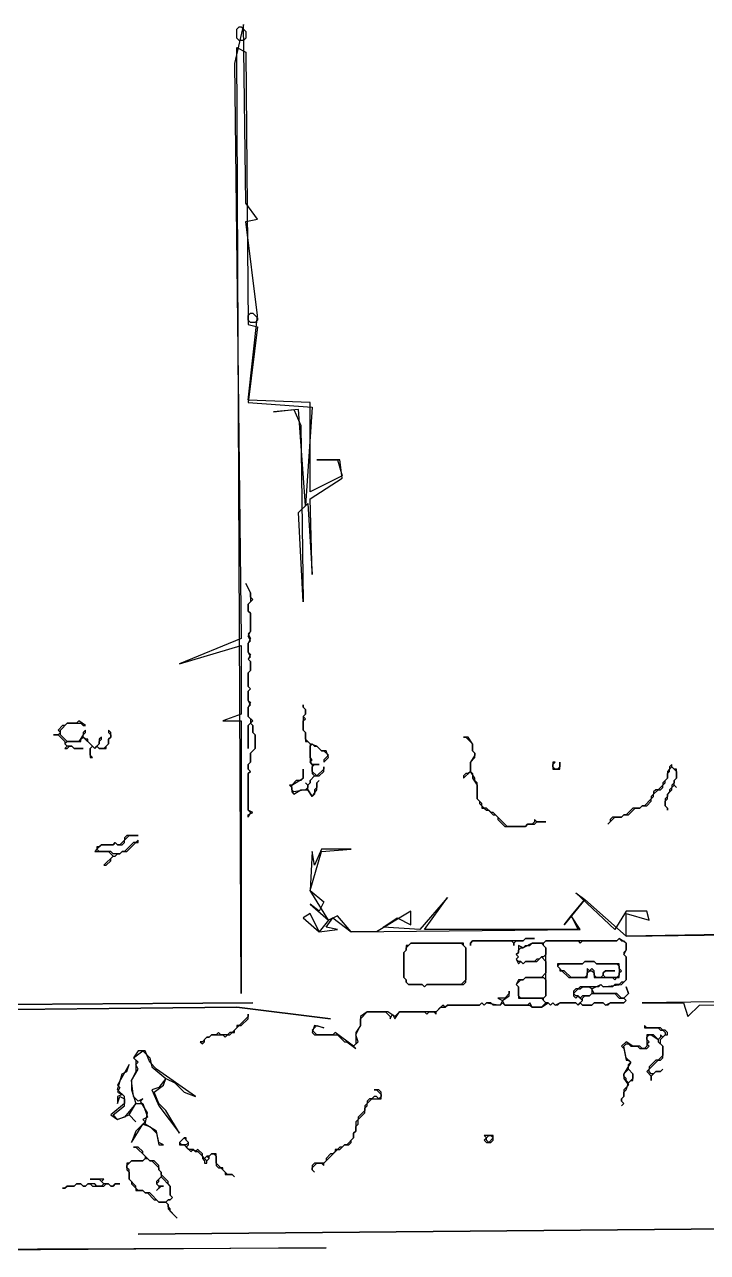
# Model space of a CAD drawing. Header units: inches. Extents: x 0 to 115, y 2 to 63.
# Drawn here: x 49.37 to 67.38, y 1.93 to 34.31 of the extents above; entities that cross this region are included whole.
import ezdxf

# ---------------------------------------------------------------- set-up
doc = ezdxf.new("R2010")
doc.units = ezdxf.units.IN
doc.styles.add('OpenSansCondensed-Light', font='OpenSansCondensed-Light.ttf')
doc.dimstyles.new('EZDXF', dxfattribs={"dimtxt": 0.25, "dimasz": 0.175, "dimexe": 0.375, "dimexo": 0.125, "dimgap": 0.1, "dimtad": 1, "dimlfac": 100, "dimzin": 12, "dimdsep": 46, "dimtxsty": 'OpenSansCondensed-Light', "dimblk": 'ARCHTICK', "dimcen": 2.5, "dimazin": 3, "dimtfac": 0.5, "dimtmove": 2, "dimatfit": 3, "dimarcsym": 0})

# ---------------------------------------------------------------- blocks, each defined once
blk = doc.blocks.new('_ARCHTICK')
at = {"color": 0, "linetype": 'ByBlock', "const_width": 0.15}
blk.add_lwpolyline([(-0.5, -0.5), (0.5, 0.5)], dxfattribs=at)
blk = doc.blocks.new('*D5')
at = {"color": 0, "lineweight": -2, "transparency": 16777216}
for start, end in [(41.8994, 90), (0.3878, 9.2297)]:
    blk.add_arc((20.959, 8.283), 2.26, start, end, dxfattribs=at)
at = {"layer": 'Defpoints', "color": 0, "transparency": 16777216}
for p in [(20.959, 10.852), (22.084, 10.243), (55.387, 8.516), (19.69, 8.275), (20.959, 6.79)]:
    blk.add_point(p, dxfattribs=at)
at = {"color": 0, "lineweight": -2, "transparency": 16777216, "xscale": 0.175, "yscale": 0.175, "zscale": 0.175}
for p, rotation in [((20.959, 10.544), 180), ((23.219, 8.299), 270.3877827726656)]:
    blk.add_blockref('_ARCHTICK', p, dxfattribs=dict(at, rotation=rotation))
at = {"color": 0, "transparency": 16777216, "insert": (22.998, 9.259), "char_height": 0.25, "attachment_point": 5, "rotation": 295.5645, "style": 'OpenSansCondensed-Light'}
blk.add_mtext('89.61°', dxfattribs=at)

msp = doc.modelspace()

# ---------------------------------------------------------------- linework, layer by layer
for points in [[(19.4488, 34.1864), (19.1468, 25.1264), (19.5092, 8.0332), (54.964, 8.3956), (57.4404, 8.0936), (54.964, 8.3956), (19.5696, 8.0332), (19.1468, 25.1868), (19.5092, 34.126), (19.8716, 24.8848)], [(19.4488, 34.1864), (19.1468, 25.1264), (19.5092, 8.0332), (54.964, 8.3956), (57.4404, 8.0936), (54.964, 8.3956), (19.5696, 8.0332), (19.1468, 25.1868), (19.5092, 34.126), (19.8716, 24.8848)], [(55.1452, 34.3072), (54.9036, 33.2804), (55.0848, 18.12), (53.454, 17.4556), (55.0848, 17.9388), (55.0848, 16.1268), (54.6016, 15.9456), (55.0848, 15.9456), (55.0848, 8.758), (54.964, 33.7032), (55.2056, 33.5824), (55.266, 26.3948), (55.5076, 26.3344), (55.266, 24.3412), (56.9572, 24.2204), (56.776, 21.6232), (56.5948, 24.16), (55.9304, 24.0996), (56.474, 24.16), (56.6552, 23.7372), (56.7156, 19.0864), (56.5948, 21.442), (56.8364, 21.6836), (56.9572, 19.8112), (56.8968, 21.8044), (57.7424, 22.348), (57.682, 22.8312), (57.078, 22.8312), (57.6216, 22.8312), (57.7424, 22.4084), (56.8968, 21.9856), (56.8968, 24.3412), (55.266, 24.4016), (55.5076, 26.6364), (55.2056, 29.1128), (55.5076, 29.1732), (55.2056, 29.596)], [(55.1452, 34.3072), (54.9036, 33.2804), (55.0848, 18.12), (53.454, 17.4556), (55.0848, 17.9388), (55.0848, 16.1268), (54.6016, 15.9456), (55.0848, 15.9456), (55.0848, 8.758), (54.964, 33.7032), (55.2056, 33.5824), (55.266, 26.3948), (55.5076, 26.3344), (55.266, 24.3412), (56.9572, 24.2204), (56.776, 21.6232), (56.5948, 24.16), (55.9304, 24.0996), (56.474, 24.16), (56.6552, 23.7372), (56.7156, 19.0864), (56.5948, 21.442), (56.8364, 21.6836), (56.9572, 19.8112), (56.8968, 21.8044), (57.7424, 22.348), (57.682, 22.8312), (57.078, 22.8312), (57.6216, 22.8312), (57.7424, 22.4084), (56.8968, 21.9856), (56.8968, 24.3412), (55.266, 24.4016), (55.5076, 26.6364), (55.2056, 29.1128), (55.5076, 29.1732), (55.2056, 29.596)], [(55.0244, 34.2468), (55.0848, 34.2468), (55.2056, 34.126), (55.2056, 33.9448), (55.1452, 33.8844), (55.0244, 33.8844), (54.964, 33.9448), (54.964, 34.1864)], [(55.266, 26.6364), (55.3264, 26.6968), (55.3868, 26.6968), (55.5076, 26.576), (55.5076, 26.5156), (55.4472, 26.4552), (55.3264, 26.4552), (55.266, 26.5156)], [(19.6904, 24.7036), (19.6904, 8.2748), (55.3868, 8.5164), (19.7508, 8.2748)], [(19.6904, 24.7036), (19.6904, 8.2748), (55.3868, 8.5164), (19.7508, 8.2748)], [(55.2056, 19.5696), (55.3264, 19.328), (55.3264, 19.0864), (55.266, 19.026), (55.266, 18.8448), (55.3264, 18.7844), (55.3264, 18.3012), (55.266, 18.2408), (55.3264, 18.12), (55.266, 17.9992), (55.266, 17.7576), (55.3264, 17.6972), (55.266, 17.5764), (55.3264, 17.516), (55.3264, 17.2744), (55.266, 17.214), (55.266, 16.8516), (55.3264, 16.7912), (55.266, 16.7308), (55.266, 16.4892), (55.3264, 16.4288), (55.266, 16.308), (55.266, 16.0664), (55.3264, 16.006), (55.3264, 15.8852), (55.266, 15.8248), (55.266, 15.2208), (55.266, 15.8248), (55.3264, 15.8852), (55.3868, 15.8248), (55.3868, 15.6436), (55.4472, 15.5832), (55.4472, 15.2208), (55.3264, 15.1), (55.3264, 14.8584), (55.266, 14.798), (55.266, 14.6772), (55.3264, 14.6168), (55.266, 14.5564), (55.266, 13.59), (55.3264, 13.5296), (55.266, 13.4088), (55.266, 13.4692), (55.3868, 13.5296), (55.266, 13.59), (55.266, 14.5564), (55.3264, 14.6168), (55.266, 14.6772), (55.266, 14.798), (55.3264, 14.8584), (55.3264, 15.1), (55.4472, 15.2208), (55.4472, 15.5832), (55.3868, 15.6436), (55.3868, 15.8248), (55.3264, 15.8852), (55.3868, 15.9456), (55.266, 16.0664), (55.266, 16.308), (55.3264, 16.3684), (55.266, 16.4892), (55.266, 16.7308), (55.3264, 16.7912), (55.266, 16.8516), (55.266, 17.214), (55.3264, 17.2744), (55.3264, 17.516), (55.266, 17.5764), (55.3264, 17.6368), (55.266, 17.7576), (55.266, 17.9992), (55.3264, 18.0596), (55.266, 18.1804), (55.3264, 18.3012), (55.3264, 18.7844), (55.266, 18.8448), (55.266, 19.026), (55.3868, 19.1468), (55.3264, 19.2072), (55.3264, 19.328)], [(55.2056, 19.5696), (55.3264, 19.328), (55.3264, 19.0864), (55.266, 19.026), (55.266, 18.8448), (55.3264, 18.7844), (55.3264, 18.3012), (55.266, 18.2408), (55.3264, 18.12), (55.266, 17.9992), (55.266, 17.7576), (55.3264, 17.6972), (55.266, 17.5764), (55.3264, 17.516), (55.3264, 17.2744), (55.266, 17.214), (55.266, 16.8516), (55.3264, 16.7912), (55.266, 16.7308), (55.266, 16.4892), (55.3264, 16.4288), (55.266, 16.308), (55.266, 16.0664), (55.3264, 16.006), (55.3264, 15.8852), (55.266, 15.8248), (55.266, 15.2208), (55.266, 15.8248), (55.3264, 15.8852), (55.3868, 15.8248), (55.3868, 15.6436), (55.4472, 15.5832), (55.4472, 15.2208), (55.3264, 15.1), (55.3264, 14.8584), (55.266, 14.798), (55.266, 14.6772), (55.3264, 14.6168), (55.266, 14.5564), (55.266, 13.59), (55.3264, 13.5296), (55.266, 13.4088), (55.266, 13.4692), (55.3868, 13.5296), (55.266, 13.59), (55.266, 14.5564), (55.3264, 14.6168), (55.266, 14.6772), (55.266, 14.798), (55.3264, 14.8584), (55.3264, 15.1), (55.4472, 15.2208), (55.4472, 15.5832), (55.3868, 15.6436), (55.3868, 15.8248), (55.3264, 15.8852), (55.3868, 15.9456), (55.266, 16.0664), (55.266, 16.308), (55.3264, 16.3684), (55.266, 16.4892), (55.266, 16.7308), (55.3264, 16.7912), (55.266, 16.8516), (55.266, 17.214), (55.3264, 17.2744), (55.3264, 17.516), (55.266, 17.5764), (55.3264, 17.6368), (55.266, 17.7576), (55.266, 17.9992), (55.3264, 18.0596), (55.266, 18.1804), (55.3264, 18.3012), (55.3264, 18.7844), (55.266, 18.8448), (55.266, 19.026), (55.3868, 19.1468), (55.3264, 19.2072), (55.3264, 19.328)], [(56.7156, 16.3684), (56.7156, 16.308), (56.776, 16.2476), (56.776, 16.1268), (56.7156, 16.0664), (56.7156, 15.704), (56.776, 15.6436), (56.776, 15.402), (56.8364, 15.402), (56.8968, 15.3416), (56.8968, 14.8584), (56.9572, 14.798), (56.9572, 14.5564), (57.0176, 14.496), (56.8968, 14.3752), (56.8968, 14.3148), (56.8364, 14.2544), (56.776, 14.3148), (56.8364, 14.2544), (56.8364, 14.194), (56.776, 14.1336), (56.474, 14.0732), (56.4136, 14.1336), (56.4136, 14.2544), (56.7156, 14.4356), (56.7156, 14.6772), (56.7156, 14.4356), (56.6552, 14.3752), (56.5344, 14.3752), (56.4136, 14.2544), (56.3532, 14.2544), (56.4136, 14.194), (56.4136, 14.0732), (56.474, 14.0128), (56.6552, 14.1336), (56.8364, 14.1336), (56.9572, 13.9524), (57.078, 14.1336), (57.078, 14.3148), (57.1384, 14.3752), (57.078, 14.3148), (57.078, 14.194), (57.0176, 14.1336), (57.0176, 14.0128), (56.9572, 13.9524), (56.8364, 14.1336), (56.8364, 14.2544), (56.8968, 14.3148), (56.8968, 14.3752), (57.0176, 14.496), (57.1384, 14.496), (57.2592, 14.6168), (57.2592, 14.7376), (57.2592, 14.6772), (57.078, 14.496), (56.9572, 14.6168), (56.9572, 14.7376), (57.0176, 14.798), (57.1384, 14.798), (56.9572, 14.798), (56.8968, 14.8584), (56.9572, 14.9188), (56.8968, 14.9792), (56.8968, 15.2812), (56.9572, 15.3416), (57.0176, 15.2812), (57.078, 15.2812), (57.1988, 15.1604), (57.2592, 15.1604), (57.38, 15.0396), (57.2592, 14.9188), (57.2592, 14.8584), (57.38, 14.9792), (57.3196, 15.1604), (57.1988, 15.1604), (57.078, 15.2812), (56.8968, 15.3416), (56.776, 15.4624), (56.776, 15.6436), (56.7156, 15.704), (56.7156, 15.9456), (56.776, 16.006), (56.7156, 16.0664), (56.776, 16.1268), (56.776, 16.2476), (56.7156, 16.308)], [(56.7156, 16.3684), (56.7156, 16.308), (56.776, 16.2476), (56.776, 16.1268), (56.7156, 16.0664), (56.7156, 15.704), (56.776, 15.6436), (56.776, 15.402), (56.8364, 15.402), (56.8968, 15.3416), (56.8968, 14.8584), (56.9572, 14.798), (56.9572, 14.5564), (57.0176, 14.496), (56.8968, 14.3752), (56.8968, 14.3148), (56.8364, 14.2544), (56.776, 14.3148), (56.8364, 14.2544), (56.8364, 14.194), (56.776, 14.1336), (56.474, 14.0732), (56.4136, 14.1336), (56.4136, 14.2544), (56.7156, 14.4356), (56.7156, 14.6772), (56.7156, 14.4356), (56.6552, 14.3752), (56.5344, 14.3752), (56.4136, 14.2544), (56.3532, 14.2544), (56.4136, 14.194), (56.4136, 14.0732), (56.474, 14.0128), (56.6552, 14.1336), (56.8364, 14.1336), (56.9572, 13.9524), (57.078, 14.1336), (57.078, 14.3148), (57.1384, 14.3752), (57.078, 14.3148), (57.078, 14.194), (57.0176, 14.1336), (57.0176, 14.0128), (56.9572, 13.9524), (56.8364, 14.1336), (56.8364, 14.2544), (56.8968, 14.3148), (56.8968, 14.3752), (57.0176, 14.496), (57.1384, 14.496), (57.2592, 14.6168), (57.2592, 14.7376), (57.2592, 14.6772), (57.078, 14.496), (56.9572, 14.6168), (56.9572, 14.7376), (57.0176, 14.798), (57.1384, 14.798), (56.9572, 14.798), (56.8968, 14.8584), (56.9572, 14.9188), (56.8968, 14.9792), (56.8968, 15.2812), (56.9572, 15.3416), (57.0176, 15.2812), (57.078, 15.2812), (57.1988, 15.1604), (57.2592, 15.1604), (57.38, 15.0396), (57.2592, 14.9188), (57.2592, 14.8584), (57.38, 14.9792), (57.3196, 15.1604), (57.1988, 15.1604), (57.078, 15.2812), (56.8968, 15.3416), (56.776, 15.4624), (56.776, 15.6436), (56.7156, 15.704), (56.7156, 15.9456), (56.776, 16.006), (56.7156, 16.0664), (56.776, 16.1268), (56.776, 16.2476), (56.7156, 16.308)], [(50.132, 15.5832), (50.2528, 15.5832), (50.434, 15.402), (50.434, 15.3416), (50.4944, 15.2812), (50.434, 15.2208), (50.4944, 15.2208), (50.5548, 15.2812), (50.6152, 15.2812), (50.6756, 15.2208), (50.9172, 15.2208), (50.6756, 15.2208), (50.6152, 15.2812), (50.4944, 15.2812), (50.434, 15.3416), (50.4944, 15.402), (50.8568, 15.402), (50.8568, 15.4624), (50.9172, 15.5228), (51.1588, 15.2812), (51.0984, 15.2208), (51.0984, 14.9792), (51.1588, 14.9792), (51.0984, 15.0396), (51.0984, 15.2208), (51.1588, 15.2812), (51.2192, 15.2208), (51.2796, 15.2812), (51.34, 15.2208), (51.5212, 15.2208), (51.5212, 15.2812), (51.5816, 15.3416), (51.5816, 15.4624), (51.642, 15.5228), (51.642, 15.6436), (51.5816, 15.704), (51.5816, 15.6436), (51.642, 15.5832), (51.642, 15.5228), (51.5816, 15.4624), (51.5816, 15.3416), (51.4608, 15.2208), (51.34, 15.2208), (51.2796, 15.2812), (51.34, 15.3416), (51.34, 15.402), (51.4004, 15.4624), (51.4004, 15.5228), (51.34, 15.4624), (51.34, 15.3416), (51.2192, 15.2208), (51.038, 15.402), (51.038, 15.4624), (50.9776, 15.4624), (50.9172, 15.5228), (50.9172, 15.5832), (50.9776, 15.6436), (50.9776, 15.704), (50.9172, 15.6436), (50.9172, 15.5832), (50.7964, 15.402), (50.4944, 15.402), (50.3132, 15.5832), (50.3132, 15.704), (50.4944, 15.8852), (50.8568, 15.8852), (50.9172, 15.8248), (50.9776, 15.8248), (50.7964, 15.9456), (50.736, 15.8852), (50.4944, 15.8852), (50.434, 15.8248), (50.3736, 15.8248), (50.2528, 15.704), (50.3132, 15.6436), (50.2528, 15.5832)], [(50.132, 15.5832), (50.2528, 15.5832), (50.434, 15.402), (50.434, 15.3416), (50.4944, 15.2812), (50.434, 15.2208), (50.4944, 15.2208), (50.5548, 15.2812), (50.6152, 15.2812), (50.6756, 15.2208), (50.9172, 15.2208), (50.6756, 15.2208), (50.6152, 15.2812), (50.4944, 15.2812), (50.434, 15.3416), (50.4944, 15.402), (50.8568, 15.402), (50.8568, 15.4624), (50.9172, 15.5228), (51.1588, 15.2812), (51.0984, 15.2208), (51.0984, 14.9792), (51.1588, 14.9792), (51.0984, 15.0396), (51.0984, 15.2208), (51.1588, 15.2812), (51.2192, 15.2208), (51.2796, 15.2812), (51.34, 15.2208), (51.5212, 15.2208), (51.5212, 15.2812), (51.5816, 15.3416), (51.5816, 15.4624), (51.642, 15.5228), (51.642, 15.6436), (51.5816, 15.704), (51.5816, 15.6436), (51.642, 15.5832), (51.642, 15.5228), (51.5816, 15.4624), (51.5816, 15.3416), (51.4608, 15.2208), (51.34, 15.2208), (51.2796, 15.2812), (51.34, 15.3416), (51.34, 15.402), (51.4004, 15.4624), (51.4004, 15.5228), (51.34, 15.4624), (51.34, 15.3416), (51.2192, 15.2208), (51.038, 15.402), (51.038, 15.4624), (50.9776, 15.4624), (50.9172, 15.5228), (50.9172, 15.5832), (50.9776, 15.6436), (50.9776, 15.704), (50.9172, 15.6436), (50.9172, 15.5832), (50.7964, 15.402), (50.4944, 15.402), (50.3132, 15.5832), (50.3132, 15.704), (50.4944, 15.8852), (50.8568, 15.8852), (50.9172, 15.8248), (50.9776, 15.8248), (50.7964, 15.9456), (50.736, 15.8852), (50.4944, 15.8852), (50.434, 15.8248), (50.3736, 15.8248), (50.2528, 15.704), (50.3132, 15.6436), (50.2528, 15.5832)], [(60.9436, 15.5228), (61.004, 15.5228), (61.1852, 15.3416), (61.1852, 15.1604), (61.2456, 15.1), (61.2456, 15.0396), (61.1248, 14.8584), (61.1248, 14.6168), (61.0644, 14.5564), (61.004, 14.5564), (60.9436, 14.496), (60.9436, 14.4356), (61.1248, 14.6168), (61.1852, 14.5564), (61.1852, 14.4356), (61.306, 14.2544), (61.306, 13.892), (61.3664, 13.8316), (61.3664, 13.7712), (61.4268, 13.7108), (61.4268, 13.6504), (61.4872, 13.6504), (61.5476, 13.59), (61.608, 13.59), (61.7288, 13.4692), (61.7892, 13.4692), (61.8496, 13.4088), (61.8496, 13.3484), (62.0308, 13.1672), (62.5744, 13.1672), (62.6348, 13.2276), (62.816, 13.2276), (62.8764, 13.288), (63.118, 13.288), (62.8764, 13.288), (62.816, 13.3484), (62.816, 13.288), (62.7556, 13.2276), (62.6348, 13.2276), (62.5744, 13.1672), (62.0912, 13.1672), (61.7288, 13.5296), (61.6684, 13.5296), (61.5476, 13.6504), (61.4872, 13.6504), (61.4268, 13.7108), (61.4268, 13.7712), (61.306, 13.892), (61.306, 14.3148), (61.2456, 14.3752), (61.2456, 14.4356), (61.1248, 14.6168), (61.1248, 14.8584), (61.2456, 14.9792), (61.2456, 15.1), (61.1852, 15.1604), (61.1852, 15.3416), (61.0644, 15.5228)], [(60.9436, 15.5228), (61.004, 15.5228), (61.1852, 15.3416), (61.1852, 15.1604), (61.2456, 15.1), (61.2456, 15.0396), (61.1248, 14.8584), (61.1248, 14.6168), (61.0644, 14.5564), (61.004, 14.5564), (60.9436, 14.496), (60.9436, 14.4356), (61.1248, 14.6168), (61.1852, 14.5564), (61.1852, 14.4356), (61.306, 14.2544), (61.306, 13.892), (61.3664, 13.8316), (61.3664, 13.7712), (61.4268, 13.7108), (61.4268, 13.6504), (61.4872, 13.6504), (61.5476, 13.59), (61.608, 13.59), (61.7288, 13.4692), (61.7892, 13.4692), (61.8496, 13.4088), (61.8496, 13.3484), (62.0308, 13.1672), (62.5744, 13.1672), (62.6348, 13.2276), (62.816, 13.2276), (62.8764, 13.288), (63.118, 13.288), (62.8764, 13.288), (62.816, 13.3484), (62.816, 13.288), (62.7556, 13.2276), (62.6348, 13.2276), (62.5744, 13.1672), (62.0912, 13.1672), (61.7288, 13.5296), (61.6684, 13.5296), (61.5476, 13.6504), (61.4872, 13.6504), (61.4268, 13.7108), (61.4268, 13.7712), (61.306, 13.892), (61.306, 14.3148), (61.2456, 14.3752), (61.2456, 14.4356), (61.1248, 14.6168), (61.1248, 14.8584), (61.2456, 14.9792), (61.2456, 15.1), (61.1852, 15.1604), (61.1852, 15.3416), (61.0644, 15.5228)], [(63.2992, 14.8584), (63.2992, 14.6772), (63.4804, 14.6772), (63.4804, 14.8584), (63.4804, 14.7376), (63.42, 14.6772), (63.3596, 14.6772), (63.2992, 14.7376), (63.2992, 14.798), (63.3596, 14.8584)], [(63.2992, 14.8584), (63.2992, 14.6772), (63.4804, 14.6772), (63.4804, 14.8584), (63.4804, 14.7376), (63.42, 14.6772), (63.3596, 14.6772), (63.2992, 14.7376), (63.2992, 14.798), (63.3596, 14.8584)], [(66.5608, 14.6772), (66.5004, 14.6772), (66.44, 14.7376), (66.44, 14.798), (66.3796, 14.7376), (66.3796, 14.6772), (66.3192, 14.6168), (66.3192, 14.4356), (66.1984, 14.3148), (66.1984, 14.2544), (66.0776, 14.1336), (66.0172, 14.1336), (65.9568, 14.0732), (65.9568, 14.0128), (65.8964, 13.9524), (65.8964, 13.892), (65.7152, 13.7108), (65.6548, 13.7108), (65.5944, 13.6504), (65.4132, 13.6504), (65.232, 13.4692), (65.1716, 13.4692), (65.1112, 13.4088), (64.8696, 13.4088), (64.8092, 13.3484), (64.8092, 13.288), (64.7488, 13.2276), (64.93, 13.4088), (65.1112, 13.4088), (65.1716, 13.4692), (65.2924, 13.4692), (65.4736, 13.6504), (65.5944, 13.6504), (65.6548, 13.7108), (65.7756, 13.7108), (65.8964, 13.8316), (65.8964, 13.892), (65.9568, 13.9524), (65.9568, 14.0128), (66.0776, 14.1336), (66.138, 14.1336), (66.1984, 14.194), (66.1984, 14.2544), (66.2588, 14.3148), (66.2588, 14.3752), (66.3192, 14.4356), (66.3192, 14.5564), (66.3796, 14.6168), (66.3796, 14.6772), (66.44, 14.7376), (66.5608, 14.6168), (66.5608, 14.4356), (66.5004, 14.3752), (66.5004, 14.3148), (66.44, 14.2544), (66.44, 14.194), (66.3796, 14.1336), (66.3796, 14.0732), (66.3192, 14.0128), (66.3192, 13.9524), (66.2588, 13.892), (66.2588, 13.7108), (66.3192, 13.6504), (66.3192, 13.59), (66.3192, 13.6504), (66.2588, 13.7108), (66.2588, 13.8316), (66.3192, 13.892), (66.3192, 14.0128), (66.44, 14.1336), (66.44, 14.194), (66.5004, 14.2544), (66.5608, 14.194), (66.5004, 14.2544), (66.5004, 14.3752), (66.5608, 14.4356)], [(66.5608, 14.6772), (66.5004, 14.6772), (66.44, 14.7376), (66.44, 14.798), (66.3796, 14.7376), (66.3796, 14.6772), (66.3192, 14.6168), (66.3192, 14.4356), (66.1984, 14.3148), (66.1984, 14.2544), (66.0776, 14.1336), (66.0172, 14.1336), (65.9568, 14.0732), (65.9568, 14.0128), (65.8964, 13.9524), (65.8964, 13.892), (65.7152, 13.7108), (65.6548, 13.7108), (65.5944, 13.6504), (65.4132, 13.6504), (65.232, 13.4692), (65.1716, 13.4692), (65.1112, 13.4088), (64.8696, 13.4088), (64.8092, 13.3484), (64.8092, 13.288), (64.7488, 13.2276), (64.93, 13.4088), (65.1112, 13.4088), (65.1716, 13.4692), (65.2924, 13.4692), (65.4736, 13.6504), (65.5944, 13.6504), (65.6548, 13.7108), (65.7756, 13.7108), (65.8964, 13.8316), (65.8964, 13.892), (65.9568, 13.9524), (65.9568, 14.0128), (66.0776, 14.1336), (66.138, 14.1336), (66.1984, 14.194), (66.1984, 14.2544), (66.2588, 14.3148), (66.2588, 14.3752), (66.3192, 14.4356), (66.3192, 14.5564), (66.3796, 14.6168), (66.3796, 14.6772), (66.44, 14.7376), (66.5608, 14.6168), (66.5608, 14.4356), (66.5004, 14.3752), (66.5004, 14.3148), (66.44, 14.2544), (66.44, 14.194), (66.3796, 14.1336), (66.3796, 14.0732), (66.3192, 14.0128), (66.3192, 13.9524), (66.2588, 13.892), (66.2588, 13.7108), (66.3192, 13.6504), (66.3192, 13.59), (66.3192, 13.6504), (66.2588, 13.7108), (66.2588, 13.8316), (66.3192, 13.892), (66.3192, 14.0128), (66.44, 14.1336), (66.44, 14.194), (66.5004, 14.2544), (66.5608, 14.194), (66.5004, 14.2544), (66.5004, 14.3752), (66.5608, 14.4356)], [(52.3668, 12.9256), (52.0648, 12.9256), (52.0044, 12.8652), (52.0044, 12.8048), (51.8836, 12.684), (51.8232, 12.684), (51.7628, 12.7444), (51.7024, 12.684), (51.4004, 12.684), (51.34, 12.6236), (51.2796, 12.6236), (51.2796, 12.5632), (51.2192, 12.5028), (51.5816, 12.5028), (51.7024, 12.382), (51.4608, 12.1404), (51.5212, 12.1404), (51.642, 12.2612), (51.642, 12.3216), (51.7024, 12.382), (51.7628, 12.382), (51.8232, 12.4424), (51.8836, 12.4424), (51.944, 12.5028), (52.0648, 12.5028), (52.3064, 12.7444), (52.3668, 12.7444), (52.3668, 12.8048), (52.3064, 12.7444), (52.246, 12.7444), (52.0044, 12.5028), (51.944, 12.5028), (51.8836, 12.4424), (51.7024, 12.4424), (51.642, 12.5028), (51.34, 12.5028), (51.2796, 12.5632), (51.4004, 12.684), (51.7024, 12.684), (51.7628, 12.7444), (51.8232, 12.684), (51.944, 12.684), (52.0044, 12.7444), (52.0044, 12.8048), (52.1252, 12.9256)], [(52.3668, 12.9256), (52.0648, 12.9256), (52.0044, 12.8652), (52.0044, 12.8048), (51.8836, 12.684), (51.8232, 12.684), (51.7628, 12.7444), (51.7024, 12.684), (51.4004, 12.684), (51.34, 12.6236), (51.2796, 12.6236), (51.2796, 12.5632), (51.2192, 12.5028), (51.5816, 12.5028), (51.7024, 12.382), (51.4608, 12.1404), (51.5212, 12.1404), (51.642, 12.2612), (51.642, 12.3216), (51.7024, 12.382), (51.7628, 12.382), (51.8232, 12.4424), (51.8836, 12.4424), (51.944, 12.5028), (52.0648, 12.5028), (52.3064, 12.7444), (52.3668, 12.7444), (52.3668, 12.8048), (52.3064, 12.7444), (52.246, 12.7444), (52.0044, 12.5028), (51.944, 12.5028), (51.8836, 12.4424), (51.7024, 12.4424), (51.642, 12.5028), (51.34, 12.5028), (51.2796, 12.5632), (51.4004, 12.684), (51.7024, 12.684), (51.7628, 12.7444), (51.8232, 12.684), (51.944, 12.684), (52.0044, 12.7444), (52.0044, 12.8048), (52.1252, 12.9256)], [(65.232, 10.0868), (65.0508, 10.2076), (64.9904, 10.1472), (63.118, 10.1472), (63.0576, 10.0868), (62.7556, 10.0868), (62.514, 9.966), (62.3932, 10.0264), (62.3932, 9.8452), (62.3328, 9.7848), (62.3932, 9.7244), (62.3328, 9.664), (62.3932, 9.5432), (62.4536, 9.6036), (62.514, 9.5432), (62.5744, 9.6036), (62.8764, 9.6036), (62.9972, 9.7244), (63.118, 9.6036), (63.118, 9.3016), (62.9972, 9.1808), (62.5744, 9.1808), (62.514, 9.1204), (62.3932, 9.1204), (62.3328, 8.9996), (62.3932, 8.9392), (62.3932, 8.6372), (62.9972, 8.6372), (63.118, 8.5164), (62.9972, 8.3956), (62.7556, 8.3956), (62.6952, 8.5164), (62.6348, 8.456), (62.0308, 8.456), (61.9704, 8.5768), (62.1516, 8.6976), (62.1516, 8.8184), (62.1516, 8.758), (62.0308, 8.6372), (61.8496, 8.6372), (61.9704, 8.5768), (61.91, 8.456), (61.7288, 8.456), (61.6684, 8.5164), (61.5476, 8.5164), (61.4872, 8.456), (61.4268, 8.5164), (61.3664, 8.456), (60.5208, 8.456), (60.4604, 8.3956), (60.4, 8.456), (60.2188, 8.2748), (59.2524, 8.2748), (59.1316, 8.154), (58.9504, 8.2748), (58.4068, 8.2748), (58.2256, 8.154), (58.2256, 7.9124), (58.1048, 7.7312), (58.1048, 7.4292), (58.0444, 7.3688), (57.5612, 7.7312), (57.5008, 7.6708), (57.078, 7.6708), (56.9572, 7.7916), (57.078, 7.9124), (57.2592, 7.852), (57.0176, 7.9124), (56.9572, 7.7312), (57.0176, 7.6708), (57.6216, 7.6708), (57.8028, 7.4896), (57.8632, 7.4896), (58.1048, 7.3084), (58.0444, 7.3688), (58.1652, 7.4896), (58.1048, 7.6708), (58.2256, 7.9124), (58.2256, 8.0936), (58.4068, 8.2748), (58.89, 8.2748), (59.0108, 8.154), (59.0108, 8.0936), (59.0712, 8.2144), (59.1316, 8.0936), (59.2524, 8.2748), (59.9168, 8.2748), (59.9772, 8.2144), (60.0376, 8.2748), (60.1584, 8.2748), (60.2188, 8.2144), (60.2188, 8.2748), (60.3396, 8.3956), (60.4604, 8.3956), (60.5208, 8.456), (61.3664, 8.456), (61.4268, 8.5164), (61.4872, 8.456), (61.5476, 8.5164), (61.91, 8.456), (61.9704, 8.5164), (62.0308, 8.456), (62.6952, 8.456), (62.7556, 8.3956), (62.9972, 8.3956), (63.1784, 8.5164), (63.2388, 8.456), (63.2992, 8.5164), (63.3596, 8.456), (63.4804, 8.5164), (63.9032, 8.5164), (63.9636, 8.456), (64.024, 8.5164), (64.0844, 8.456), (64.326, 8.456), (64.3864, 8.5164), (64.628, 8.5164), (64.6884, 8.456), (64.8092, 8.5164), (65.1716, 8.5164), (65.232, 8.5768), (65.1716, 8.6372), (65.2924, 8.758), (65.232, 8.9392), (65.2924, 8.758), (65.1716, 8.6372), (65.1112, 8.6372), (64.9904, 8.758), (64.3864, 8.758), (64.326, 8.8788), (64.5676, 8.9996), (64.628, 8.9392), (65.1112, 8.9996), (65.232, 9.1204), (65.232, 9.7244), (65.1716, 9.7848), (65.232, 9.9056)], [(65.232, 10.0868), (65.0508, 10.2076), (64.9904, 10.1472), (63.118, 10.1472), (63.0576, 10.0868), (62.7556, 10.0868), (62.514, 9.966), (62.3932, 10.0264), (62.3932, 9.8452), (62.3328, 9.7848), (62.3932, 9.7244), (62.3328, 9.664), (62.3932, 9.5432), (62.4536, 9.6036), (62.514, 9.5432), (62.5744, 9.6036), (62.8764, 9.6036), (62.9972, 9.7244), (63.118, 9.6036), (63.118, 9.3016), (62.9972, 9.1808), (62.5744, 9.1808), (62.514, 9.1204), (62.3932, 9.1204), (62.3328, 8.9996), (62.3932, 8.9392), (62.3932, 8.6372), (62.9972, 8.6372), (63.118, 8.5164), (62.9972, 8.3956), (62.7556, 8.3956), (62.6952, 8.5164), (62.6348, 8.456), (62.0308, 8.456), (61.9704, 8.5768), (62.1516, 8.6976), (62.1516, 8.8184), (62.1516, 8.758), (62.0308, 8.6372), (61.8496, 8.6372), (61.9704, 8.5768), (61.91, 8.456), (61.7288, 8.456), (61.6684, 8.5164), (61.5476, 8.5164), (61.4872, 8.456), (61.4268, 8.5164), (61.3664, 8.456), (60.5208, 8.456), (60.4604, 8.3956), (60.4, 8.456), (60.2188, 8.2748), (59.2524, 8.2748), (59.1316, 8.154), (58.9504, 8.2748), (58.4068, 8.2748), (58.2256, 8.154), (58.2256, 7.9124), (58.1048, 7.7312), (58.1048, 7.4292), (58.0444, 7.3688), (57.5612, 7.7312), (57.5008, 7.6708), (57.078, 7.6708), (56.9572, 7.7916), (57.078, 7.9124), (57.2592, 7.852), (57.0176, 7.9124), (56.9572, 7.7312), (57.0176, 7.6708), (57.6216, 7.6708), (57.8028, 7.4896), (57.8632, 7.4896), (58.1048, 7.3084), (58.0444, 7.3688), (58.1652, 7.4896), (58.1048, 7.6708), (58.2256, 7.9124), (58.2256, 8.0936), (58.4068, 8.2748), (58.89, 8.2748), (59.0108, 8.154), (59.0108, 8.0936), (59.0712, 8.2144), (59.1316, 8.0936), (59.2524, 8.2748), (59.9168, 8.2748), (59.9772, 8.2144), (60.0376, 8.2748), (60.1584, 8.2748), (60.2188, 8.2144), (60.2188, 8.2748), (60.3396, 8.3956), (60.4604, 8.3956), (60.5208, 8.456), (61.3664, 8.456), (61.4268, 8.5164), (61.4872, 8.456), (61.5476, 8.5164), (61.91, 8.456), (61.9704, 8.5164), (62.0308, 8.456), (62.6952, 8.456), (62.7556, 8.3956), (62.9972, 8.3956), (63.1784, 8.5164), (63.2388, 8.456), (63.2992, 8.5164), (63.3596, 8.456), (63.4804, 8.5164), (63.9032, 8.5164), (63.9636, 8.456), (64.024, 8.5164), (64.0844, 8.456), (64.326, 8.456), (64.3864, 8.5164), (64.628, 8.5164), (64.6884, 8.456), (64.8092, 8.5164), (65.1716, 8.5164), (65.232, 8.5768), (65.1716, 8.6372), (65.2924, 8.758), (65.232, 8.9392), (65.2924, 8.758), (65.1716, 8.6372), (65.1112, 8.6372), (64.9904, 8.758), (64.3864, 8.758), (64.326, 8.8788), (64.5676, 8.9996), (64.628, 8.9392), (65.1112, 8.9996), (65.232, 9.1204), (65.232, 9.7244), (65.1716, 9.7848), (65.232, 9.9056)], [(59.4336, 10.0264), (59.4336, 9.9056), (59.3732, 9.8452), (59.3732, 9.1808), (59.4336, 9.1204), (59.4336, 9.06), (59.494, 8.9996), (59.8564, 8.9996), (59.9168, 8.9392), (59.9772, 8.9996), (60.9436, 8.9996), (61.004, 9.06), (61.004, 9.966), (60.9436, 10.0264), (60.9436, 10.0868), (59.5544, 10.0868), (59.494, 10.0264)], [(59.4336, 10.0264), (59.4336, 9.9056), (59.3732, 9.8452), (59.3732, 9.1808), (59.4336, 9.1204), (59.4336, 9.06), (59.494, 8.9996), (59.8564, 8.9996), (59.9168, 8.9392), (59.9772, 8.9996), (60.9436, 8.9996), (61.004, 9.06), (61.004, 9.966), (60.9436, 10.0264), (60.9436, 10.0868), (59.5544, 10.0868), (59.494, 10.0264)], [(59.3732, 9.8452), (59.4336, 9.9056), (59.4336, 9.966), (59.5544, 10.0868), (60.8832, 10.0868), (61.004, 9.966), (61.004, 9.1204), (60.8832, 8.9996), (59.9772, 8.9996), (59.9168, 8.9392), (59.8564, 8.9996), (59.494, 8.9996), (59.4336, 9.06), (59.4336, 9.1204), (59.3732, 9.1808)], [(62.816, 10.2076), (62.5744, 10.2076), (62.514, 10.1472), (61.1852, 10.1472), (61.1248, 10.0868), (61.1248, 10.0264), (61.1248, 10.0868), (61.1852, 10.1472), (62.212, 10.1472), (62.2724, 10.0868), (62.2724, 10.0264), (62.2724, 10.0868), (62.3328, 10.1472), (62.514, 10.1472), (62.5744, 10.2076)], [(62.816, 10.2076), (62.5744, 10.2076), (62.514, 10.1472), (61.1852, 10.1472), (61.1248, 10.0868), (61.1248, 10.0264), (61.1248, 10.0868), (61.1852, 10.1472), (62.212, 10.1472), (62.2724, 10.0868), (62.2724, 10.0264), (62.2724, 10.0868), (62.3328, 10.1472), (62.514, 10.1472), (62.5744, 10.2076)], [(63.118, 9.966), (63.118, 9.7848), (63.0576, 9.7244), (62.9972, 9.7244), (62.9368, 9.664), (62.8764, 9.664), (62.816, 9.6036), (62.5744, 9.6036), (62.514, 9.5432), (62.4536, 9.6036), (62.3932, 9.6036), (62.3328, 9.664), (62.3932, 9.7244), (62.3328, 9.7848), (62.3932, 9.8452), (62.3932, 9.9056), (62.4536, 9.966), (62.514, 9.966), (62.5744, 10.0264), (62.6952, 10.0264), (62.7556, 10.0868), (62.9972, 10.0868)], [(65.232, 10.0868), (65.232, 9.9056), (65.1716, 9.8452), (65.1716, 9.7848), (65.232, 9.7244), (65.232, 9.1204), (65.1716, 9.06), (65.1112, 9.06), (65.0508, 8.9996), (64.93, 8.9996), (64.8696, 8.9392), (64.628, 8.9392), (64.5676, 8.9996), (64.5072, 8.9392), (64.024, 8.9392), (63.9636, 8.8788), (63.9032, 8.8788), (63.8428, 8.8184), (63.8428, 8.6976), (63.9032, 8.6372), (63.9636, 8.6976), (64.0844, 8.5768), (63.9636, 8.456), (63.9032, 8.5164), (63.4804, 8.5164), (63.42, 8.456), (63.3596, 8.456), (63.2992, 8.5164), (63.2388, 8.456), (63.1784, 8.5164), (63.118, 8.5164), (63.0576, 8.5768), (63.0576, 8.6372), (63.118, 8.6976), (63.118, 9.966), (63.0576, 10.0264), (63.0576, 10.0868), (63.118, 10.1472), (63.9636, 10.1472), (64.024, 10.0868), (64.0844, 10.1472), (64.9904, 10.1472), (65.0508, 10.2076), (65.1112, 10.1472), (65.1716, 10.1472)], [(63.42, 9.5432), (63.42, 9.4828), (63.4804, 9.4224), (63.4804, 9.362), (63.5408, 9.362), (63.722, 9.1808), (64.2052, 9.1808), (64.2052, 9.3016), (64.2656, 9.362), (64.326, 9.362), (64.3864, 9.3016), (64.3864, 9.1808), (64.8696, 9.1808), (64.93, 9.1204), (64.9904, 9.1808), (65.0508, 9.1808), (65.0508, 9.3016), (65.1112, 9.362), (65.0508, 9.4224), (65.0508, 9.5432), (64.4468, 9.5432), (64.3864, 9.6036), (64.1448, 9.6036), (64.0844, 9.5432)], [(63.42, 9.4828), (63.4804, 9.5432), (64.0844, 9.5432), (64.1448, 9.6036), (64.3864, 9.6036), (64.4468, 9.5432), (64.9904, 9.5432), (65.0508, 9.4828), (65.0508, 9.2412), (64.9904, 9.1808), (64.6884, 9.1808), (64.628, 9.2412), (64.628, 9.3016), (64.6884, 9.362), (64.93, 9.362), (64.6884, 9.362), (64.628, 9.3016), (64.628, 9.2412), (64.5676, 9.1808), (64.4468, 9.1808), (64.3864, 9.2412), (64.3864, 9.362), (64.326, 9.4224), (64.2656, 9.362), (64.2052, 9.4224), (64.2052, 9.2412), (64.1448, 9.1808), (63.7824, 9.1808), (63.6012, 9.362), (63.5408, 9.362)], [(62.3328, 8.9996), (62.4536, 9.1204), (62.514, 9.1204), (62.5744, 9.1808), (63.0576, 9.1808), (63.118, 9.1204), (63.118, 8.6976), (63.0576, 8.6372), (62.4536, 8.6372), (62.3932, 8.6976), (62.3932, 8.9392)], [(63.8428, 8.758), (63.9636, 8.8788), (64.024, 8.8788), (64.0844, 8.9392), (64.2656, 8.9392), (64.326, 8.8788), (64.326, 8.758), (64.2656, 8.6976), (64.0844, 8.6976), (64.024, 8.6372), (63.9636, 8.6976), (63.9032, 8.6976)], [(64.024, 8.5164), (64.0844, 8.5768), (64.0844, 8.6372), (64.1448, 8.6976), (64.2656, 8.6976), (64.326, 8.758), (64.93, 8.758), (65.0508, 8.6372), (65.1716, 8.6372), (65.232, 8.5768), (65.1716, 8.5164), (64.8092, 8.5164), (64.7488, 8.456), (64.6884, 8.456), (64.628, 8.5164), (64.3864, 8.5164), (64.326, 8.456), (64.0844, 8.456)], [(55.266, 8.2144), (55.266, 8.154), (55.0244, 7.9124), (54.964, 7.9124), (54.964, 7.852), (54.8432, 7.7312), (54.7828, 7.7312), (54.7224, 7.6708), (54.5412, 7.6708), (54.4808, 7.7312), (54.4204, 7.6708), (54.2996, 7.6708), (54.2392, 7.6104), (54.1788, 7.6104), (54.058, 7.4896), (53.9976, 7.4896), (54.058, 7.4292), (54.1184, 7.4896), (54.1184, 7.55), (54.1788, 7.6104), (54.2392, 7.6104), (54.2996, 7.6708), (54.6016, 7.6708), (54.662, 7.6104), (54.7224, 7.6708), (54.7828, 7.6708), (54.8432, 7.7312), (54.9036, 7.7312), (54.9036, 7.7916), (55.0244, 7.9124), (55.0848, 7.9124), (55.266, 8.0936)], [(55.266, 8.2144), (55.266, 8.154), (55.0244, 7.9124), (54.964, 7.9124), (54.964, 7.852), (54.8432, 7.7312), (54.7828, 7.7312), (54.7224, 7.6708), (54.5412, 7.6708), (54.4808, 7.7312), (54.4204, 7.6708), (54.2996, 7.6708), (54.2392, 7.6104), (54.1788, 7.6104), (54.058, 7.4896), (53.9976, 7.4896), (54.058, 7.4292), (54.1184, 7.4896), (54.1184, 7.55), (54.1788, 7.6104), (54.2392, 7.6104), (54.2996, 7.6708), (54.6016, 7.6708), (54.662, 7.6104), (54.7224, 7.6708), (54.7828, 7.6708), (54.8432, 7.7312), (54.9036, 7.7312), (54.9036, 7.7916), (55.0244, 7.9124), (55.0848, 7.9124), (55.266, 8.0936)], [(66.2588, 7.7916), (66.1984, 7.7916), (66.138, 7.852), (65.7756, 7.852), (65.7152, 7.9124), (65.7152, 7.852), (66.0776, 7.852), (66.138, 7.7916), (66.1984, 7.7916), (66.2588, 7.7312), (66.2588, 7.6708), (66.1984, 7.6104), (66.138, 7.6708), (66.138, 7.6104), (66.0776, 7.55), (65.9568, 7.6708), (65.7756, 7.6708), (65.7756, 7.3688), (65.7152, 7.3084), (65.6548, 7.3084), (65.5944, 7.3688), (65.4132, 7.3688), (65.232, 7.4896), (65.1112, 7.3688), (65.1716, 7.3084), (65.232, 7.0064), (65.2924, 7.0064), (65.3528, 6.946), (65.1716, 6.644), (65.1716, 6.5232), (65.2924, 6.342), (65.1716, 6.2212), (65.1716, 6.04), (65.1112, 5.9796), (65.1112, 5.9192), (65.1716, 5.8588), (65.1112, 5.7984), (65.1716, 5.8588), (65.1112, 5.9192), (65.1112, 5.9796), (65.1716, 6.04), (65.1716, 6.1608), (65.232, 6.2212), (65.2924, 6.4024), (65.3528, 6.4628), (65.4132, 6.4628), (65.4132, 6.644), (65.2924, 6.7648), (65.2924, 6.8856), (65.3528, 6.946), (65.232, 7.0668), (65.1716, 7.3688), (65.232, 7.4292), (65.2924, 7.4292), (65.3528, 7.3688), (65.534, 7.3688), (65.5944, 7.3084), (65.7756, 7.3084), (65.836, 7.3688), (65.7756, 7.4292), (65.836, 7.4896), (65.7756, 7.55), (65.7756, 7.6104), (65.836, 7.6708), (65.8964, 7.6708), (66.0776, 7.55), (66.0776, 7.4896), (66.1984, 7.3688), (66.1984, 7.1272), (66.0776, 7.0064), (66.0172, 7.0064), (65.836, 6.8252), (65.836, 6.7648), (65.7756, 6.7044), (65.8964, 6.5836), (65.8964, 6.4628), (65.8964, 6.5836), (66.0172, 6.7044), (66.138, 6.7044), (66.1984, 6.7648), (66.138, 6.7044), (66.0172, 6.7044), (65.9568, 6.644), (65.8964, 6.644), (65.836, 6.7044), (65.836, 6.7648), (66.0776, 7.0064), (66.138, 7.0064), (66.1984, 7.0668), (66.1984, 7.3688), (66.138, 7.4292), (66.138, 7.55), (66.2588, 7.6708), (66.3192, 7.6708), (66.3192, 7.7312)], [(66.2588, 7.7916), (66.1984, 7.7916), (66.138, 7.852), (65.7756, 7.852), (65.7152, 7.9124), (65.7152, 7.852), (66.0776, 7.852), (66.138, 7.7916), (66.1984, 7.7916), (66.2588, 7.7312), (66.2588, 7.6708), (66.1984, 7.6104), (66.138, 7.6708), (66.138, 7.6104), (66.0776, 7.55), (65.9568, 7.6708), (65.7756, 7.6708), (65.7756, 7.3688), (65.7152, 7.3084), (65.6548, 7.3084), (65.5944, 7.3688), (65.4132, 7.3688), (65.232, 7.4896), (65.1112, 7.3688), (65.1716, 7.3084), (65.232, 7.0064), (65.2924, 7.0064), (65.3528, 6.946), (65.1716, 6.644), (65.1716, 6.5232), (65.2924, 6.342), (65.1716, 6.2212), (65.1716, 6.04), (65.1112, 5.9796), (65.1112, 5.9192), (65.1716, 5.8588), (65.1112, 5.7984), (65.1716, 5.8588), (65.1112, 5.9192), (65.1112, 5.9796), (65.1716, 6.04), (65.1716, 6.1608), (65.232, 6.2212), (65.2924, 6.4024), (65.3528, 6.4628), (65.4132, 6.4628), (65.4132, 6.644), (65.2924, 6.7648), (65.2924, 6.8856), (65.3528, 6.946), (65.232, 7.0668), (65.1716, 7.3688), (65.232, 7.4292), (65.2924, 7.4292), (65.3528, 7.3688), (65.534, 7.3688), (65.5944, 7.3084), (65.7756, 7.3084), (65.836, 7.3688), (65.7756, 7.4292), (65.836, 7.4896), (65.7756, 7.55), (65.7756, 7.6104), (65.836, 7.6708), (65.8964, 7.6708), (66.0776, 7.55), (66.0776, 7.4896), (66.1984, 7.3688), (66.1984, 7.1272), (66.0776, 7.0064), (66.0172, 7.0064), (65.836, 6.8252), (65.836, 6.7648), (65.7756, 6.7044), (65.8964, 6.5836), (65.8964, 6.4628), (65.8964, 6.5836), (66.0172, 6.7044), (66.138, 6.7044), (66.1984, 6.7648), (66.138, 6.7044), (66.0172, 6.7044), (65.9568, 6.644), (65.8964, 6.644), (65.836, 6.7044), (65.836, 6.7648), (66.0776, 7.0064), (66.138, 7.0064), (66.1984, 7.0668), (66.1984, 7.3688), (66.138, 7.4292), (66.138, 7.55), (66.2588, 7.6708), (66.3192, 7.6708), (66.3192, 7.7312)], [(52.3668, 7.248), (52.246, 7.0668), (52.3064, 7.0064), (52.3064, 6.7044), (52.1856, 6.4628), (52.1856, 6.2212), (52.3064, 5.8588), (52.0044, 5.4964), (51.8232, 5.436), (51.7024, 5.5568), (52.0044, 5.7984), (52.0044, 6.04), (51.8232, 6.2212), (51.944, 6.644), (52.0648, 6.7044), (52.1252, 6.8856), (51.8232, 6.342), (51.8836, 6.2816), (51.8232, 6.1608), (51.944, 6.1004), (51.8232, 6.04), (51.8232, 5.8588), (51.8836, 6.04), (52.0044, 5.9796), (52.0044, 5.8588), (51.642, 5.5568), (51.8232, 5.436), (52.1252, 5.5568), (52.3064, 5.3756), (52.1252, 5.5568), (52.3064, 5.8588), (52.4876, 5.8588), (52.6084, 5.4964), (52.4876, 5.436), (52.548, 5.3756), (52.3064, 5.134), (52.1856, 4.832), (52.4876, 5.3152), (52.6688, 5.2548), (52.85, 5.0736), (52.9104, 4.7716), (53.0312, 4.7716), (52.9104, 4.832), (52.85, 5.134), (52.548, 5.3152), (52.6084, 5.6172), (52.4272, 5.9192), (52.4876, 5.9796), (52.3668, 5.9192), (52.246, 6.04), (52.1856, 6.4628), (52.3668, 6.7648), (52.3064, 6.8856), (52.3668, 6.946), (52.246, 7.0668), (52.4876, 7.248), (52.6688, 7.0668), (52.7292, 6.8252), (53.0916, 6.5232), (52.9104, 6.2816), (52.7292, 6.2212), (52.9104, 5.7984), (53.454, 5.0736), (53.0916, 5.6776), (52.9104, 5.8588), (52.7896, 6.1608), (53.0312, 6.342), (53.0916, 6.5232), (53.3332, 6.4024), (53.5748, 6.1608), (53.8768, 6.04), (52.85, 6.7648), (52.6688, 6.946), (52.548, 7.248)], [(52.3668, 7.248), (52.246, 7.0668), (52.3064, 7.0064), (52.3064, 6.7044), (52.1856, 6.4628), (52.1856, 6.2212), (52.3064, 5.8588), (52.0044, 5.4964), (51.8232, 5.436), (51.7024, 5.5568), (52.0044, 5.7984), (52.0044, 6.04), (51.8232, 6.2212), (51.944, 6.644), (52.0648, 6.7044), (52.1252, 6.8856), (51.8232, 6.342), (51.8836, 6.2816), (51.8232, 6.1608), (51.944, 6.1004), (51.8232, 6.04), (51.8232, 5.8588), (51.8836, 6.04), (52.0044, 5.9796), (52.0044, 5.8588), (51.642, 5.5568), (51.8232, 5.436), (52.1252, 5.5568), (52.3064, 5.3756), (52.1252, 5.5568), (52.3064, 5.8588), (52.4876, 5.8588), (52.6084, 5.4964), (52.4876, 5.436), (52.548, 5.3756), (52.3064, 5.134), (52.1856, 4.832), (52.4876, 5.3152), (52.6688, 5.2548), (52.85, 5.0736), (52.9104, 4.7716), (53.0312, 4.7716), (52.9104, 4.832), (52.85, 5.134), (52.548, 5.3152), (52.6084, 5.6172), (52.4272, 5.9192), (52.4876, 5.9796), (52.3668, 5.9192), (52.246, 6.04), (52.1856, 6.4628), (52.3668, 6.7648), (52.3064, 6.8856), (52.3668, 6.946), (52.246, 7.0668), (52.4876, 7.248), (52.6688, 7.0668), (52.7292, 6.8252), (53.0916, 6.5232), (52.9104, 6.2816), (52.7292, 6.2212), (52.9104, 5.7984), (53.454, 5.0736), (53.0916, 5.6776), (52.9104, 5.8588), (52.7896, 6.1608), (53.0312, 6.342), (53.0916, 6.5232), (53.3332, 6.4024), (53.5748, 6.1608), (53.8768, 6.04), (52.85, 6.7648), (52.6688, 6.946), (52.548, 7.248)], [(65.2924, 6.7648), (65.4132, 6.644), (65.4132, 6.5232), (65.2924, 6.4024), (65.232, 6.4628), (65.232, 6.5232), (65.1716, 6.5836), (65.1716, 6.644)], [(58.7088, 6.2212), (58.588, 6.2212), (58.6484, 6.2212), (58.7692, 6.1004), (58.7692, 6.04), (58.7088, 5.9796), (58.6484, 6.04), (58.588, 6.04), (58.5276, 5.9796), (58.4672, 5.9796), (58.4068, 5.9192), (58.4068, 5.8588), (58.3464, 5.7984), (58.3464, 5.6776), (58.1652, 5.4964), (58.1652, 5.436), (58.1048, 5.3756), (58.1048, 5.134), (58.0444, 5.0736), (58.0444, 4.9528), (57.8632, 4.7716), (57.8028, 4.7716), (57.7424, 4.7112), (57.682, 4.7112), (57.6216, 4.6508), (57.5612, 4.6508), (57.5612, 4.5904), (57.5008, 4.53), (57.4404, 4.53), (57.3196, 4.4092), (57.3196, 4.3488), (57.2592, 4.2884), (57.0176, 4.2884), (56.9572, 4.228), (56.9572, 4.1072), (57.0176, 4.0468), (56.9572, 4.1072), (56.9572, 4.1676), (57.078, 4.2884), (57.1988, 4.2884), (57.2592, 4.228), (57.2592, 4.2884), (57.6216, 4.6508), (57.682, 4.6508), (57.8028, 4.7716), (57.9236, 4.7716), (57.984, 4.832), (57.984, 4.8924), (58.0444, 4.9528), (58.0444, 5.0736), (58.1048, 5.134), (58.1048, 5.2548), (58.1652, 5.3152), (58.1652, 5.436), (58.3464, 5.6172), (58.3464, 5.738), (58.4068, 5.7984), (58.4068, 5.8588), (58.5276, 5.9796), (58.7692, 5.9796), (58.7692, 6.1608)], [(58.7088, 6.2212), (58.588, 6.2212), (58.6484, 6.2212), (58.7692, 6.1004), (58.7692, 6.04), (58.7088, 5.9796), (58.6484, 6.04), (58.588, 6.04), (58.5276, 5.9796), (58.4672, 5.9796), (58.4068, 5.9192), (58.4068, 5.8588), (58.3464, 5.7984), (58.3464, 5.6776), (58.1652, 5.4964), (58.1652, 5.436), (58.1048, 5.3756), (58.1048, 5.134), (58.0444, 5.0736), (58.0444, 4.9528), (57.8632, 4.7716), (57.8028, 4.7716), (57.7424, 4.7112), (57.682, 4.7112), (57.6216, 4.6508), (57.5612, 4.6508), (57.5612, 4.5904), (57.5008, 4.53), (57.4404, 4.53), (57.3196, 4.4092), (57.3196, 4.3488), (57.2592, 4.2884), (57.0176, 4.2884), (56.9572, 4.228), (56.9572, 4.1072), (57.0176, 4.0468), (56.9572, 4.1072), (56.9572, 4.1676), (57.078, 4.2884), (57.1988, 4.2884), (57.2592, 4.228), (57.2592, 4.2884), (57.6216, 4.6508), (57.682, 4.6508), (57.8028, 4.7716), (57.9236, 4.7716), (57.984, 4.832), (57.984, 4.8924), (58.0444, 4.9528), (58.0444, 5.0736), (58.1048, 5.134), (58.1048, 5.2548), (58.1652, 5.3152), (58.1652, 5.436), (58.3464, 5.6172), (58.3464, 5.738), (58.4068, 5.7984), (58.4068, 5.8588), (58.5276, 5.9796), (58.7692, 5.9796), (58.7692, 6.1608)], [(53.454, 4.832), (53.454, 4.7716), (53.5748, 4.7716), (53.756, 4.5904), (53.8164, 4.6508), (53.8768, 4.5904), (53.9372, 4.5904), (54.058, 4.4696), (54.058, 4.4092), (54.1184, 4.3488), (54.1184, 4.2884), (54.1788, 4.2884), (54.1788, 4.3488), (54.2392, 4.4092), (54.2392, 4.4696), (54.2996, 4.53), (54.36, 4.53), (54.4204, 4.4696), (54.4204, 4.228), (54.4808, 4.1676), (54.5412, 4.1676), (54.662, 4.0468), (54.662, 3.9864), (54.8432, 3.9864), (54.9036, 3.926), (54.8432, 3.9864), (54.7224, 3.9864), (54.6016, 4.1072), (54.6016, 4.1676), (54.5412, 4.1676), (54.4204, 4.2884), (54.4204, 4.53), (54.2996, 4.53), (54.2392, 4.4696), (54.1788, 4.4696), (54.1184, 4.4092), (54.058, 4.4696), (54.058, 4.53), (53.9372, 4.6508), (53.8768, 4.5904), (53.8164, 4.6508), (53.6956, 4.6508), (53.6352, 4.7112), (53.6956, 4.7716), (53.6956, 4.832), (53.6352, 4.8924), (53.6352, 4.9528), (53.5748, 4.9528)], [(53.454, 4.832), (53.454, 4.7716), (53.5748, 4.7716), (53.756, 4.5904), (53.8164, 4.6508), (53.8768, 4.5904), (53.9372, 4.5904), (54.058, 4.4696), (54.058, 4.4092), (54.1184, 4.3488), (54.1184, 4.2884), (54.1788, 4.2884), (54.1788, 4.3488), (54.2392, 4.4092), (54.2392, 4.4696), (54.2996, 4.53), (54.36, 4.53), (54.4204, 4.4696), (54.4204, 4.228), (54.4808, 4.1676), (54.5412, 4.1676), (54.662, 4.0468), (54.662, 3.9864), (54.8432, 3.9864), (54.9036, 3.926), (54.8432, 3.9864), (54.7224, 3.9864), (54.6016, 4.1072), (54.6016, 4.1676), (54.5412, 4.1676), (54.4204, 4.2884), (54.4204, 4.53), (54.2996, 4.53), (54.2392, 4.4696), (54.1788, 4.4696), (54.1184, 4.4092), (54.058, 4.4696), (54.058, 4.53), (53.9372, 4.6508), (53.8768, 4.5904), (53.8164, 4.6508), (53.6956, 4.6508), (53.6352, 4.7112), (53.6956, 4.7716), (53.6956, 4.832), (53.6352, 4.8924), (53.6352, 4.9528), (53.5748, 4.9528)], [(53.454, 4.832), (53.5748, 4.9528), (53.6956, 4.832), (53.6352, 4.7716), (53.5144, 4.7716)], [(61.4872, 5.0132), (61.5476, 4.9528), (61.4872, 4.8924), (61.5476, 4.832), (61.6684, 4.832), (61.7288, 4.8924), (61.7288, 5.0132)], [(61.4872, 5.0132), (61.5476, 4.9528), (61.4872, 4.8924), (61.5476, 4.832), (61.6684, 4.832), (61.7288, 4.8924), (61.7288, 5.0132)], [(61.5476, 4.8924), (61.5476, 4.9528), (61.608, 5.0132), (61.6684, 5.0132), (61.7288, 4.9528), (61.608, 4.832)], [(52.246, 4.7112), (52.3064, 4.7112), (52.548, 4.4696), (52.548, 4.4092), (52.4876, 4.3488), (52.1856, 4.3488), (52.1252, 4.2884), (52.0648, 4.2884), (52.0648, 4.1072), (52.1252, 4.0468), (52.1252, 3.8656), (52.1856, 3.8052), (52.1856, 3.7448), (52.3064, 3.624), (52.3064, 3.5636), (52.4876, 3.5636), (52.548, 3.5032), (52.6084, 3.5032), (52.7896, 3.322), (52.85, 3.322), (52.9104, 3.2616), (53.0916, 3.2616), (53.152, 3.2012), (53.152, 3.0804), (53.3936, 2.8388), (53.2124, 3.02), (53.2124, 3.0804), (53.152, 3.1408), (53.152, 3.2012), (53.0916, 3.2616), (53.152, 3.322), (53.2124, 3.322), (53.2728, 3.3824), (53.2124, 3.4428), (53.2124, 3.6844), (53.152, 3.7448), (53.152, 3.8052), (52.9708, 3.9864), (52.9708, 4.0468), (52.9104, 4.1072), (52.9104, 4.228), (52.7896, 4.3488), (52.6688, 4.3488), (52.4876, 4.53), (52.4876, 4.5904), (52.3668, 4.7112)], [(52.246, 4.7112), (52.3064, 4.7112), (52.548, 4.4696), (52.548, 4.4092), (52.4876, 4.3488), (52.1856, 4.3488), (52.1252, 4.2884), (52.0648, 4.2884), (52.0648, 4.1072), (52.1252, 4.0468), (52.1252, 3.8656), (52.1856, 3.8052), (52.1856, 3.7448), (52.3064, 3.624), (52.3064, 3.5636), (52.4876, 3.5636), (52.548, 3.5032), (52.6084, 3.5032), (52.7896, 3.322), (52.85, 3.322), (52.9104, 3.2616), (53.0916, 3.2616), (53.152, 3.2012), (53.152, 3.0804), (53.3936, 2.8388), (53.2124, 3.02), (53.2124, 3.0804), (53.152, 3.1408), (53.152, 3.2012), (53.0916, 3.2616), (53.152, 3.322), (53.2124, 3.322), (53.2728, 3.3824), (53.2124, 3.4428), (53.2124, 3.6844), (53.152, 3.7448), (53.152, 3.8052), (52.9708, 3.9864), (52.9708, 4.0468), (52.9104, 4.1072), (52.9104, 4.228), (52.7896, 4.3488), (52.6688, 4.3488), (52.4876, 4.53), (52.4876, 4.5904), (52.3668, 4.7112)], [(52.0648, 4.228), (52.1856, 4.3488), (52.4876, 4.3488), (52.548, 4.4092), (52.6084, 4.4092), (52.6688, 4.3488), (52.7292, 4.3488), (52.9104, 4.1676), (52.9104, 4.1072), (52.9708, 4.0468), (52.9708, 3.926), (52.85, 3.8052), (52.85, 3.7448), (52.9104, 3.6844), (52.9104, 3.624), (52.85, 3.5636), (52.9708, 3.6844), (53.0312, 3.6844), (52.9104, 3.6844), (52.85, 3.7448), (52.9104, 3.8052), (52.9104, 3.8656), (52.9708, 3.926), (53.2124, 3.6844), (53.2124, 3.4428), (53.2728, 3.3824), (53.2124, 3.322), (53.152, 3.322), (53.0916, 3.2616), (52.9104, 3.2616), (52.6688, 3.5032), (52.548, 3.5032), (52.4876, 3.5636), (52.3668, 3.5636), (52.3064, 3.624), (52.3064, 3.6844), (52.1252, 3.8656), (52.1252, 4.1072), (52.0648, 4.1676)], [(54.1184, 4.4092), (54.1788, 4.4696), (54.2392, 4.4092), (54.1788, 4.3488)], [(50.3736, 3.624), (50.434, 3.624), (50.4944, 3.6844), (50.6756, 3.6844), (50.736, 3.7448), (50.8568, 3.7448), (50.9172, 3.6844), (50.9776, 3.6844), (51.038, 3.7448), (51.0984, 3.7448), (51.1588, 3.6844), (51.4608, 3.6844), (51.5212, 3.7448), (51.5816, 3.7448), (51.642, 3.6844), (51.7024, 3.6844), (51.7628, 3.7448), (51.8836, 3.7448), (51.7628, 3.7448), (51.7024, 3.6844), (51.642, 3.6844), (51.5816, 3.7448), (51.4608, 3.7448), (51.4004, 3.8052), (51.4608, 3.8656), (51.0984, 3.8656), (51.34, 3.8656), (51.4608, 3.7448), (51.4004, 3.6844), (51.2796, 3.6844), (51.2192, 3.7448), (51.038, 3.7448), (50.9776, 3.6844), (50.9172, 3.6844), (50.8568, 3.7448), (50.736, 3.7448), (50.6756, 3.6844), (50.4944, 3.6844), (50.434, 3.624)], [(50.3736, 3.624), (50.434, 3.624), (50.4944, 3.6844), (50.6756, 3.6844), (50.736, 3.7448), (50.8568, 3.7448), (50.9172, 3.6844), (50.9776, 3.6844), (51.038, 3.7448), (51.0984, 3.7448), (51.1588, 3.6844), (51.4608, 3.6844), (51.5212, 3.7448), (51.5816, 3.7448), (51.642, 3.6844), (51.7024, 3.6844), (51.7628, 3.7448), (51.8836, 3.7448), (51.7628, 3.7448), (51.7024, 3.6844), (51.642, 3.6844), (51.5816, 3.7448), (51.4608, 3.7448), (51.4004, 3.8052), (51.4608, 3.8656), (51.0984, 3.8656), (51.34, 3.8656), (51.4608, 3.7448), (51.4004, 3.6844), (51.2796, 3.6844), (51.2192, 3.7448), (51.038, 3.7448), (50.9776, 3.6844), (50.9172, 3.6844), (50.8568, 3.7448), (50.736, 3.7448), (50.6756, 3.6844), (50.4944, 3.6844), (50.434, 3.624)], [(98.452, 2.4764), (86.07, 2.2952), (86.1304, 2.5972), (86.7948, 2.5368), (86.6136, 2.718), (85.8888, 2.2952), (73.084, 2.2348), (72.782, 2.5972), (52.3668, 2.416), (72.782, 2.5972), (72.9028, 2.1744)], [(98.452, 2.4764), (86.07, 2.2952), (86.1304, 2.5972), (86.7948, 2.5368), (86.6136, 2.718), (85.8888, 2.2952), (73.084, 2.2348), (72.782, 2.5972), (52.3668, 2.416), (72.782, 2.5972), (72.9028, 2.1744)], [(39.562, 1.9932), (57.3196, 2.0536), (39.7432, 1.9328), (39.6224, 2.0536), (39.6224, 2.2952)], [(39.562, 1.9932), (57.3196, 2.0536), (39.7432, 1.9328), (39.6224, 2.0536), (39.6224, 2.2952)]]:
    msp.add_lwpolyline(points, close=True)
for points in [[(79.124, 10.5096), (65.232, 10.268), (65.232, 10.872), (65.836, 10.6908), (65.7756, 10.9324), (65.232, 10.9324), (64.93, 10.4492), (63.9032, 11.4156), (64.1448, 11.2344), (63.6012, 10.57), (63.7824, 10.8116), (63.9636, 10.4492), (59.9168, 10.4492), (60.5208, 11.2948), (59.796, 10.4492), (58.8296, 10.5096), (59.192, 10.7512), (59.5544, 10.57), (59.5544, 10.9324), (58.6484, 10.3888), (57.984, 10.3888), (57.6216, 10.8116), (57.38, 10.6908), (56.8968, 11.476), (57.1988, 12.5028), (57.984, 12.5632), (57.1988, 12.5632), (57.0176, 12.1404), (56.9572, 12.5028), (56.8968, 11.476), (57.2592, 11.174), (57.1384, 10.9324), (56.8968, 11.1136), (57.38, 10.6908), (57.1384, 10.3888), (56.8968, 10.872), (56.7156, 10.7512), (57.1384, 10.3888), (57.6216, 10.4492), (57.3196, 10.5096), (57.5008, 10.7512), (57.984, 10.3888), (64.024, 10.4492), (63.7824, 10.8116), (64.1448, 11.2344), (65.232, 10.268), (78.9428, 10.4492)], [(79.124, 10.5096), (65.232, 10.268), (65.232, 10.872), (65.836, 10.6908), (65.7756, 10.9324), (65.232, 10.9324), (64.93, 10.4492), (63.9032, 11.4156), (64.1448, 11.2344), (63.6012, 10.57), (63.7824, 10.8116), (63.9636, 10.4492), (59.9168, 10.4492), (60.5208, 11.2948), (59.796, 10.4492), (58.8296, 10.5096), (59.192, 10.7512), (59.5544, 10.57), (59.5544, 10.9324), (58.6484, 10.3888), (57.984, 10.3888), (57.6216, 10.8116), (57.38, 10.6908), (56.8968, 11.476), (57.1988, 12.5028), (57.984, 12.5632), (57.1988, 12.5632), (57.0176, 12.1404), (56.9572, 12.5028), (56.8968, 11.476), (57.2592, 11.174), (57.1384, 10.9324), (56.8968, 11.1136), (57.38, 10.6908), (57.1384, 10.3888), (56.8968, 10.872), (56.7156, 10.7512), (57.1384, 10.3888), (57.6216, 10.4492), (57.3196, 10.5096), (57.5008, 10.7512), (57.984, 10.3888), (64.024, 10.4492), (63.7824, 10.8116), (64.1448, 11.2344), (65.232, 10.268), (78.9428, 10.4492)], [(79.124, 8.6976), (65.6548, 8.5164), (66.742, 8.5164), (66.8628, 8.154), (67.1648, 8.456), (79.0032, 8.5768)], [(79.124, 8.6976), (65.6548, 8.5164), (66.742, 8.5164), (66.8628, 8.154), (67.1648, 8.456), (79.0032, 8.5768)]]:
    msp.add_lwpolyline(points)

# ---------------------------------------------------------------- dimensions: what is measured, and where the dimension line sits
dim = msp.add_angular_dim_2l(base=(22.08443, 10.24342), line1=((19.6904, 8.2748), (55.3868, 8.5164)), line2=((20.9587, 6.79033), (20.9587, 10.85216)), dimstyle='EZDXF', override={"dimfxl": 1})
dim.commit()
dim.dimension.update_dxf_attribs({"geometry": '*D5', "text_midpoint": (22.99772, 9.25877), "dimtype": 162})

doc.saveas('drawing.dxf')
